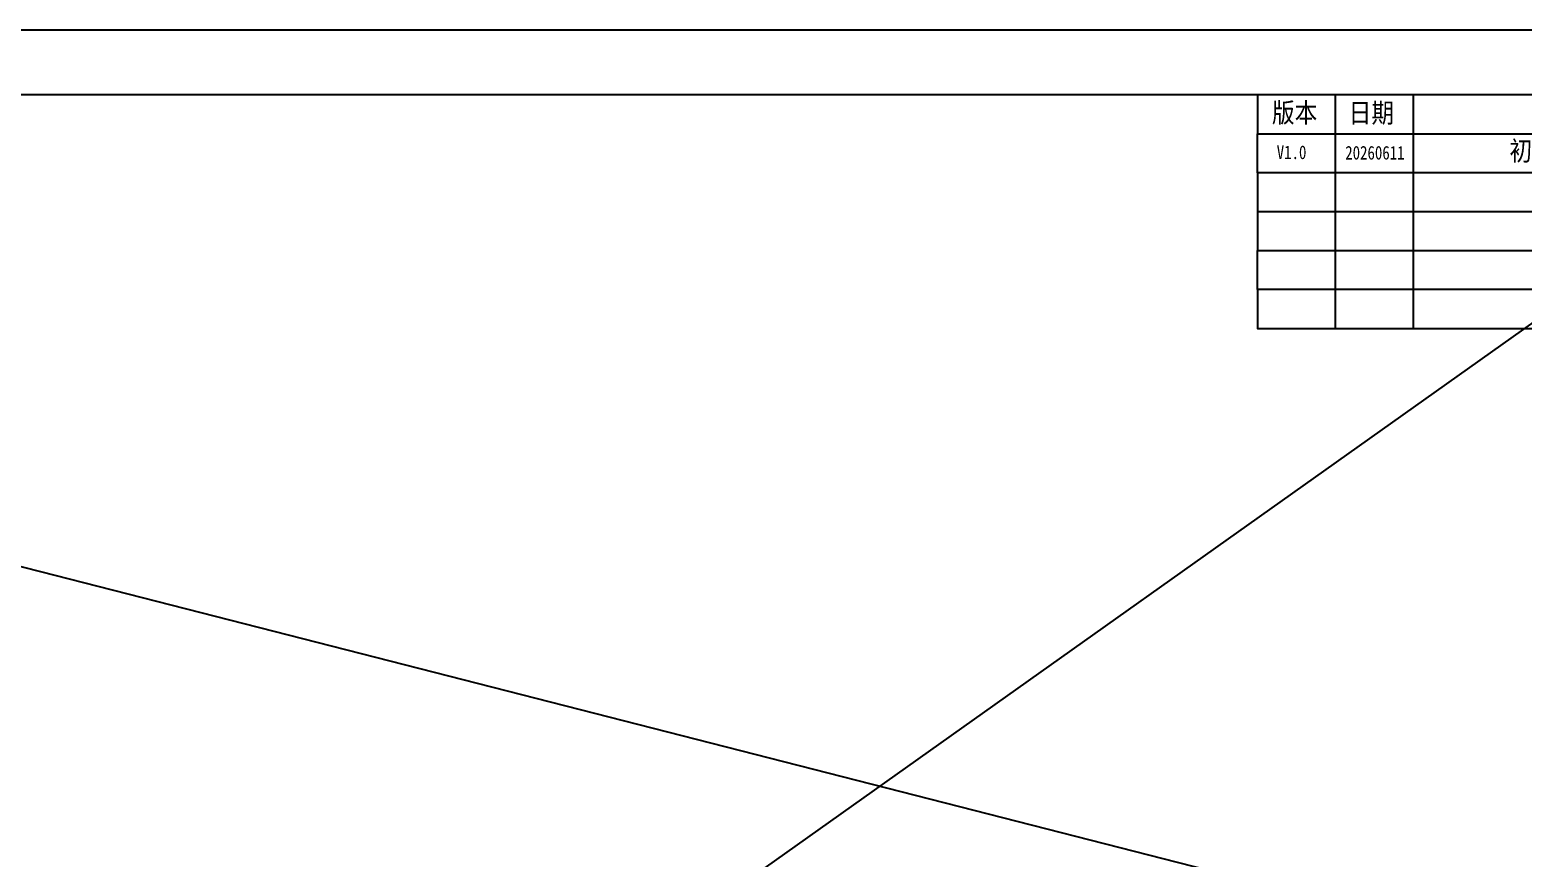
# Model space of a CAD drawing. Header units: millimetres. Extents: x 0 to 8948, y -1340 to 1100.
# Drawn here: x 812 to 1387, y 781 to 1100 of the extents above; entities that cross this region are included whole.
import ezdxf

# ---------------------------------------------------------------- set-up
doc = ezdxf.new("R2010")
doc.units = ezdxf.units.MM
doc.header["$LTSCALE"] = 85.25
doc.layers.get('0').update_dxf_attribs({"linetype": 'CONTINUOUS'})
doc.styles.get("Standard").update_dxf_attribs({"font": 'txt', "width": 0.85})
doc.styles.add('TEXTSTYLE_1', font='gdt', dxfattribs={"width": 0.8})

msp = doc.modelspace()

# ---------------------------------------------------------------- linework, layer by layer
at = {"color": 7, "linetype": 'Continuous'}
msp.add_line((0, 1100), (1550, 1100), dxfattribs=at)
for p, q in [((0, 1100), (4304.922, 0)), ((0, 0), (1550, 1100)), ((1285, 1030), (1285, 1015))]:
    msp.add_line(p, q)
msp.add_lwpolyline([(25, 25), (1525, 25), (1525, 1075), (25, 1075)], close=True, dxfattribs=at)
for points in [[(1525, 1045), (1285, 1045), (1285, 1030), (1525, 1030), (1525, 1075), (1285, 1075), (1285, 1060)], [(1315, 1075), (1315, 1030), (1315, 985)], [(1345, 1075), (1345, 1030), (1345, 985)], [(1285, 1045), (1285, 1060), (1525, 1060)], [(1525, 1000), (1285, 1000), (1285, 1015), (1525, 1015)], [(1285, 1000), (1285, 985), (1525, 985)]]:
    msp.add_lwpolyline(points)

# ---------------------------------------------------------------- texts
at = {"lineweight": -3, "char_height": 7.5163, "attachment_point": 5}
for s, insert, width in [('{\\fSimSun|b0|i0|c134|p54;版本}', (1299.341, 1067.688), 32.26492), ('{\\fSimSun|b0|i0|c134|p54;日期}', (1328.892, 1067.583), 32.26492), ('{\\fSimSun|b0|i0|c134|p54;初始发布}', (1399.51, 1052.997), 49.01933)]:
    msp.add_mtext(s, dxfattribs=dict(at, insert=insert, width=width))
at = {"insert": (1292.434, 1055.482), "char_height": 5.25, "width": 18.95171, "attachment_point": 1, "style": 'TEXTSTYLE_1'}
msp.add_mtext('{\\fSimSun|b0|i0|c0|p2;V1.0}', dxfattribs=at)
at = {"color": 0, "insert": (1318.824, 1055.323), "char_height": 5.25, "width": 28.21107, "attachment_point": 1, "style": 'TEXTSTYLE_1'}
msp.add_mtext('{\\fSimSun|b0|i0|c134|p54;20260611}', dxfattribs=at)

doc.saveas('drawing.dxf')
